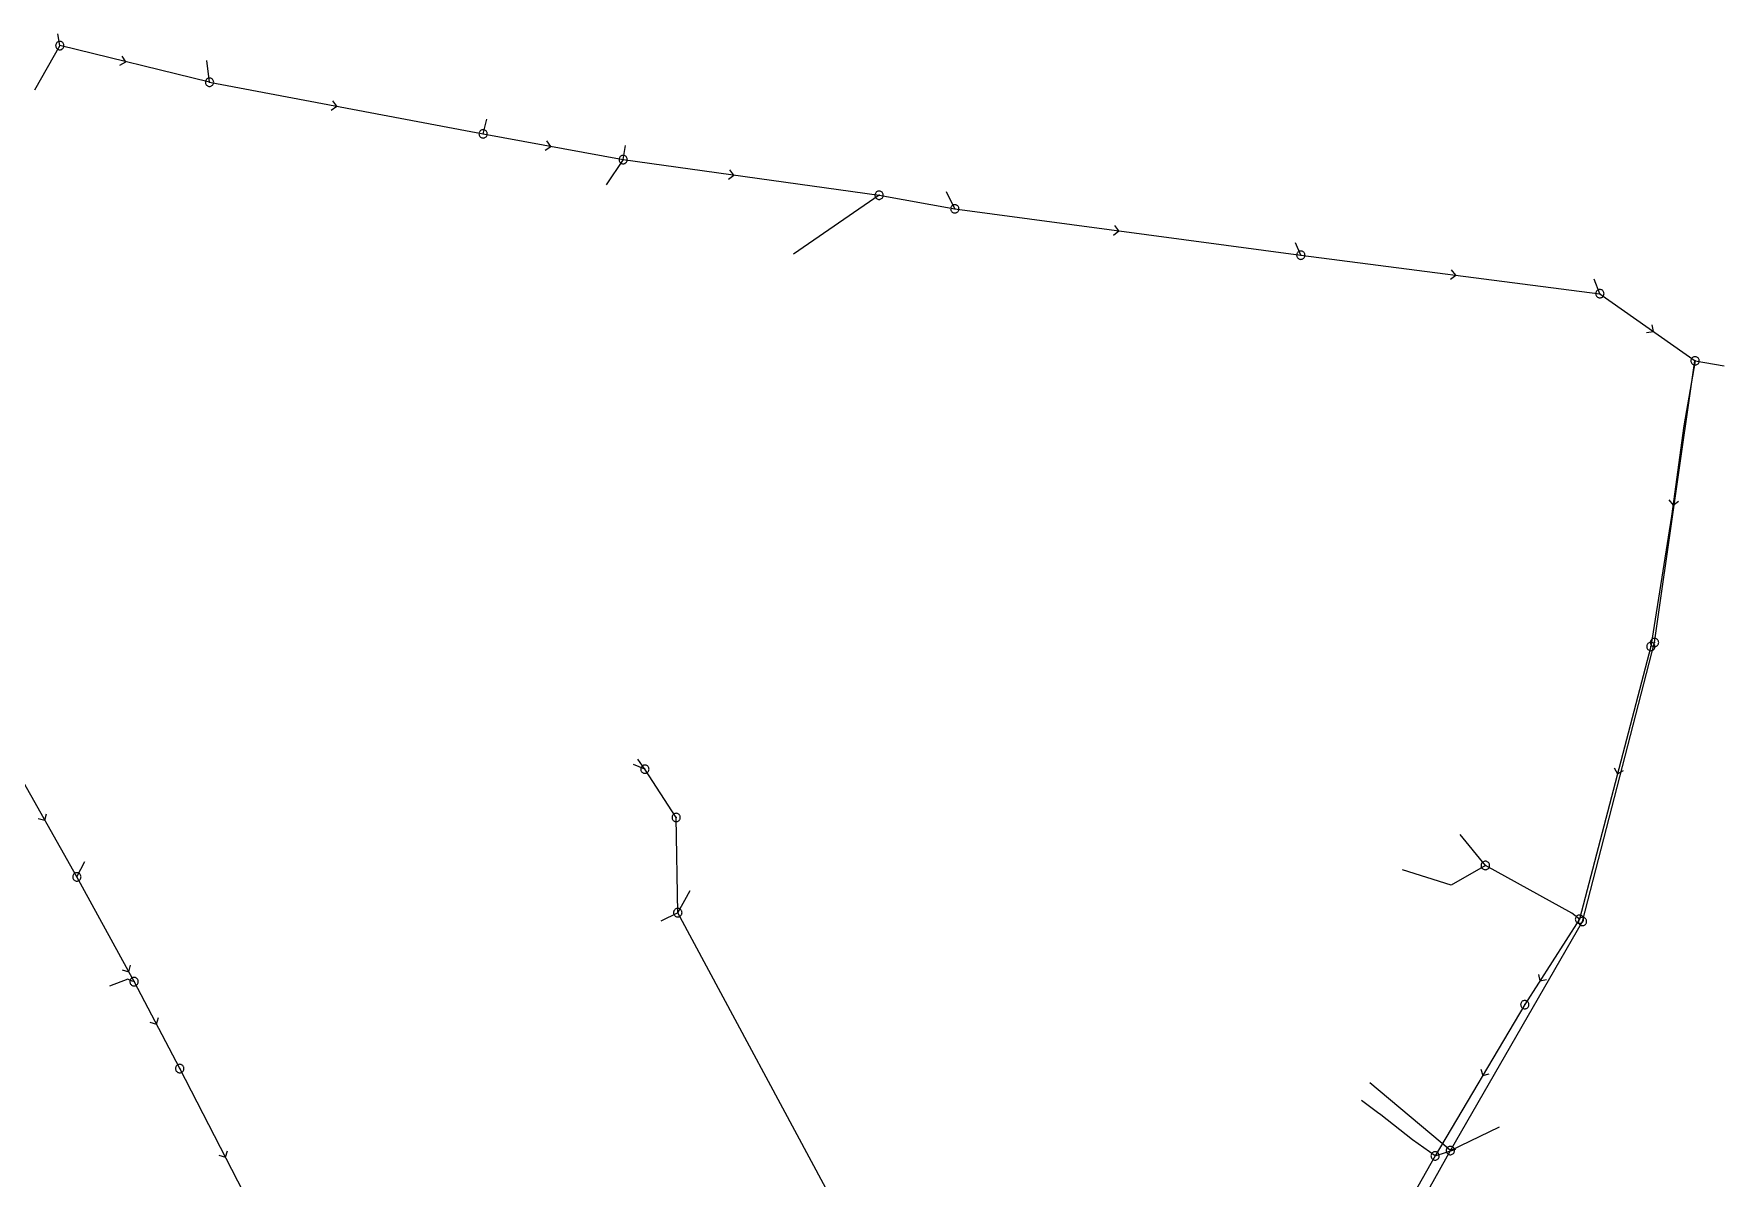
# Model space of a CAD drawing. Header units: metres. Extents: x 25504150 to 25508618, y 6694193 to 6702753.
# Drawn here: x 25505692.6 to 25505879.9, y 6699732.5 to 6699859.3 of the extents above; entities that cross this region are included whole.
import ezdxf

# ---------------------------------------------------------------- set-up
doc = ezdxf.new("R2010")
doc.units = ezdxf.units.M
for name, pattern in [('Sewer_node', [0]), ('Viemariputket', [0]), ('Viemarivarusteet', [0])]:
    doc.linetypes.add(name, pattern=pattern)
for name, color, linetype, lineweight in [('Sewer_node', 7, 'Sewer_node', 0), ('Viemariputket', 7, 'Viemariputket', 0), ('Viemarivarusteet', 7, 'Viemarivarusteet', 0)]:
    doc.layers.add(name, color=color, linetype=linetype, lineweight=lineweight)

msp = doc.modelspace()

# ---------------------------------------------------------------- linework, layer by layer
at = {"layer": 'Sewer_node', "color": 46, "linetype": 'Continuous', "true_color": 0x7f5f00, "flags": 128}
for points, elevation in [([(25505695.91, 6699858), (25505695.9, 6699858.07), (25505695.89, 6699858.14), (25505695.86, 6699858.21), (25505695.82, 6699858.27), (25505695.78, 6699858.33), (25505695.72, 6699858.37), (25505695.66, 6699858.41), (25505695.59, 6699858.44), (25505695.52, 6699858.45), (25505695.45, 6699858.46), (25505695.38, 6699858.45), (25505695.31, 6699858.44), (25505695.24, 6699858.41), (25505695.18, 6699858.37), (25505695.12, 6699858.33), (25505695.08, 6699858.27), (25505695.04, 6699858.21), (25505695.01, 6699858.14), (25505695, 6699858.07), (25505694.99, 6699858), (25505695, 6699857.93), (25505695.01, 6699857.86), (25505695.04, 6699857.79), (25505695.08, 6699857.73), (25505695.12, 6699857.67), (25505695.18, 6699857.63), (25505695.24, 6699857.59), (25505695.31, 6699857.56), (25505695.38, 6699857.55), (25505695.45, 6699857.54), (25505695.52, 6699857.55), (25505695.59, 6699857.56), (25505695.66, 6699857.59), (25505695.72, 6699857.63), (25505695.78, 6699857.67), (25505695.82, 6699857.73), (25505695.86, 6699857.79), (25505695.89, 6699857.86), (25505695.9, 6699857.93)], 56.36), ([(25505712.5, 6699853.94), (25505712.49, 6699854.01), (25505712.48, 6699854.08), (25505712.45, 6699854.15), (25505712.41, 6699854.21), (25505712.37, 6699854.27), (25505712.31, 6699854.31), (25505712.25, 6699854.35), (25505712.18, 6699854.38), (25505712.11, 6699854.39), (25505712.04, 6699854.4), (25505711.97, 6699854.39), (25505711.9, 6699854.38), (25505711.83, 6699854.35), (25505711.77, 6699854.31), (25505711.71, 6699854.27), (25505711.67, 6699854.21), (25505711.63, 6699854.15), (25505711.6, 6699854.08), (25505711.59, 6699854.01), (25505711.58, 6699853.94), (25505711.59, 6699853.87), (25505711.6, 6699853.8), (25505711.63, 6699853.73), (25505711.67, 6699853.67), (25505711.71, 6699853.61), (25505711.77, 6699853.57), (25505711.83, 6699853.53), (25505711.9, 6699853.5), (25505711.97, 6699853.49), (25505712.04, 6699853.48), (25505712.11, 6699853.49), (25505712.18, 6699853.5), (25505712.25, 6699853.53), (25505712.31, 6699853.57), (25505712.37, 6699853.61), (25505712.41, 6699853.67), (25505712.45, 6699853.73), (25505712.48, 6699853.8), (25505712.49, 6699853.87)], 57.12), ([(25505742.81, 6699848.22), (25505742.8, 6699848.29), (25505742.79, 6699848.36), (25505742.76, 6699848.43), (25505742.72, 6699848.49), (25505742.68, 6699848.55), (25505742.62, 6699848.59), (25505742.56, 6699848.63), (25505742.49, 6699848.66), (25505742.42, 6699848.67), (25505742.35, 6699848.68), (25505742.28, 6699848.67), (25505742.21, 6699848.66), (25505742.14, 6699848.63), (25505742.08, 6699848.59), (25505742.02, 6699848.55), (25505741.98, 6699848.49), (25505741.94, 6699848.43), (25505741.91, 6699848.36), (25505741.9, 6699848.29), (25505741.89, 6699848.22), (25505741.9, 6699848.15), (25505741.91, 6699848.08), (25505741.94, 6699848.01), (25505741.98, 6699847.95), (25505742.02, 6699847.89), (25505742.08, 6699847.85), (25505742.14, 6699847.81), (25505742.21, 6699847.78), (25505742.28, 6699847.77), (25505742.35, 6699847.76), (25505742.42, 6699847.77), (25505742.49, 6699847.78), (25505742.56, 6699847.81), (25505742.62, 6699847.85), (25505742.68, 6699847.89), (25505742.72, 6699847.95), (25505742.76, 6699848.01), (25505742.79, 6699848.08), (25505742.8, 6699848.15)], 56.72), ([(25505758.33, 6699845.37), (25505758.32, 6699845.44), (25505758.31, 6699845.51), (25505758.28, 6699845.58), (25505758.24, 6699845.64), (25505758.2, 6699845.7), (25505758.14, 6699845.74), (25505758.08, 6699845.78), (25505758.01, 6699845.81), (25505757.94, 6699845.82), (25505757.87, 6699845.83), (25505757.8, 6699845.82), (25505757.73, 6699845.81), (25505757.66, 6699845.78), (25505757.6, 6699845.74), (25505757.54, 6699845.7), (25505757.5, 6699845.64), (25505757.46, 6699845.58), (25505757.43, 6699845.51), (25505757.42, 6699845.44), (25505757.41, 6699845.37), (25505757.42, 6699845.3), (25505757.43, 6699845.23), (25505757.46, 6699845.16), (25505757.5, 6699845.1), (25505757.54, 6699845.04), (25505757.6, 6699845), (25505757.66, 6699844.96), (25505757.73, 6699844.93), (25505757.8, 6699844.92), (25505757.87, 6699844.91), (25505757.94, 6699844.92), (25505758.01, 6699844.93), (25505758.08, 6699844.96), (25505758.14, 6699845), (25505758.2, 6699845.04), (25505758.24, 6699845.1), (25505758.28, 6699845.16), (25505758.31, 6699845.23), (25505758.32, 6699845.3)], 56.1), ([(25505786.68, 6699841.42), (25505786.67, 6699841.49), (25505786.66, 6699841.56), (25505786.63, 6699841.63), (25505786.59, 6699841.69), (25505786.55, 6699841.75), (25505786.49, 6699841.79), (25505786.43, 6699841.83), (25505786.36, 6699841.86), (25505786.29, 6699841.87), (25505786.22, 6699841.88), (25505786.15, 6699841.87), (25505786.08, 6699841.86), (25505786.01, 6699841.83), (25505785.95, 6699841.79), (25505785.89, 6699841.75), (25505785.85, 6699841.69), (25505785.81, 6699841.63), (25505785.78, 6699841.56), (25505785.77, 6699841.49), (25505785.76, 6699841.42), (25505785.77, 6699841.35), (25505785.78, 6699841.28), (25505785.81, 6699841.21), (25505785.85, 6699841.15), (25505785.89, 6699841.09), (25505785.95, 6699841.05), (25505786.01, 6699841.01), (25505786.08, 6699840.98), (25505786.15, 6699840.97), (25505786.22, 6699840.96), (25505786.29, 6699840.97), (25505786.36, 6699840.98), (25505786.43, 6699841.01), (25505786.49, 6699841.05), (25505786.55, 6699841.09), (25505786.59, 6699841.15), (25505786.63, 6699841.21), (25505786.66, 6699841.28), (25505786.67, 6699841.35)], 55.35), ([(25505795.07, 6699839.92), (25505795.06, 6699839.99), (25505795.05, 6699840.06), (25505795.02, 6699840.13), (25505794.98, 6699840.19), (25505794.94, 6699840.25), (25505794.88, 6699840.29), (25505794.82, 6699840.33), (25505794.75, 6699840.36), (25505794.68, 6699840.37), (25505794.61, 6699840.38), (25505794.54, 6699840.37), (25505794.47, 6699840.36), (25505794.4, 6699840.33), (25505794.34, 6699840.29), (25505794.28, 6699840.25), (25505794.24, 6699840.19), (25505794.2, 6699840.13), (25505794.17, 6699840.06), (25505794.16, 6699839.99), (25505794.15, 6699839.92), (25505794.16, 6699839.85), (25505794.17, 6699839.78), (25505794.2, 6699839.71), (25505794.24, 6699839.65), (25505794.28, 6699839.59), (25505794.34, 6699839.55), (25505794.4, 6699839.51), (25505794.47, 6699839.48), (25505794.54, 6699839.47), (25505794.61, 6699839.46), (25505794.68, 6699839.47), (25505794.75, 6699839.48), (25505794.82, 6699839.51), (25505794.88, 6699839.55), (25505794.94, 6699839.59), (25505794.98, 6699839.65), (25505795.02, 6699839.71), (25505795.05, 6699839.78), (25505795.06, 6699839.85)], 55.1), ([(25505833.41, 6699834.78), (25505833.4, 6699834.85), (25505833.39, 6699834.92), (25505833.36, 6699834.99), (25505833.32, 6699835.05), (25505833.28, 6699835.11), (25505833.22, 6699835.15), (25505833.16, 6699835.19), (25505833.09, 6699835.22), (25505833.02, 6699835.23), (25505832.95, 6699835.24), (25505832.88, 6699835.23), (25505832.81, 6699835.22), (25505832.74, 6699835.19), (25505832.68, 6699835.15), (25505832.62, 6699835.11), (25505832.58, 6699835.05), (25505832.54, 6699834.99), (25505832.51, 6699834.92), (25505832.5, 6699834.85), (25505832.49, 6699834.78), (25505832.5, 6699834.71), (25505832.51, 6699834.64), (25505832.54, 6699834.57), (25505832.58, 6699834.51), (25505832.62, 6699834.45), (25505832.68, 6699834.41), (25505832.74, 6699834.37), (25505832.81, 6699834.34), (25505832.88, 6699834.33), (25505832.95, 6699834.32), (25505833.02, 6699834.33), (25505833.09, 6699834.34), (25505833.16, 6699834.37), (25505833.22, 6699834.41), (25505833.28, 6699834.45), (25505833.32, 6699834.51), (25505833.36, 6699834.57), (25505833.39, 6699834.64), (25505833.4, 6699834.71)], 52.96), ([(25505866.55, 6699830.52), (25505866.54, 6699830.59), (25505866.53, 6699830.66), (25505866.5, 6699830.73), (25505866.46, 6699830.79), (25505866.42, 6699830.85), (25505866.36, 6699830.89), (25505866.3, 6699830.93), (25505866.23, 6699830.96), (25505866.16, 6699830.97), (25505866.09, 6699830.98), (25505866.02, 6699830.97), (25505865.95, 6699830.96), (25505865.88, 6699830.93), (25505865.82, 6699830.89), (25505865.76, 6699830.85), (25505865.72, 6699830.79), (25505865.68, 6699830.73), (25505865.65, 6699830.66), (25505865.64, 6699830.59), (25505865.63, 6699830.52), (25505865.64, 6699830.45), (25505865.65, 6699830.38), (25505865.68, 6699830.31), (25505865.72, 6699830.25), (25505865.76, 6699830.19), (25505865.82, 6699830.15), (25505865.88, 6699830.11), (25505865.95, 6699830.08), (25505866.02, 6699830.07), (25505866.09, 6699830.06), (25505866.16, 6699830.07), (25505866.23, 6699830.08), (25505866.3, 6699830.11), (25505866.36, 6699830.15), (25505866.42, 6699830.19), (25505866.46, 6699830.25), (25505866.5, 6699830.31), (25505866.53, 6699830.38), (25505866.54, 6699830.45)], 100), ([(25505877.09, 6699823.07), (25505877.08, 6699823.14), (25505877.07, 6699823.21), (25505877.04, 6699823.28), (25505877, 6699823.34), (25505876.96, 6699823.4), (25505876.9, 6699823.44), (25505876.84, 6699823.48), (25505876.77, 6699823.51), (25505876.7, 6699823.52), (25505876.63, 6699823.53), (25505876.56, 6699823.52), (25505876.49, 6699823.51), (25505876.42, 6699823.48), (25505876.36, 6699823.44), (25505876.3, 6699823.4), (25505876.26, 6699823.34), (25505876.22, 6699823.28), (25505876.19, 6699823.21), (25505876.18, 6699823.14), (25505876.17, 6699823.07), (25505876.18, 6699823), (25505876.19, 6699822.93), (25505876.22, 6699822.86), (25505876.26, 6699822.8), (25505876.3, 6699822.74), (25505876.36, 6699822.7), (25505876.42, 6699822.66), (25505876.49, 6699822.63), (25505876.56, 6699822.62), (25505876.63, 6699822.61), (25505876.7, 6699822.62), (25505876.77, 6699822.63), (25505876.84, 6699822.66), (25505876.9, 6699822.7), (25505876.96, 6699822.74), (25505877, 6699822.8), (25505877.04, 6699822.86), (25505877.07, 6699822.93), (25505877.08, 6699823)], 50.17), ([(25505872.2, 6699791.42), (25505872.19, 6699791.49), (25505872.18, 6699791.56), (25505872.15, 6699791.63), (25505872.11, 6699791.69), (25505872.07, 6699791.75), (25505872.01, 6699791.79), (25505871.95, 6699791.83), (25505871.88, 6699791.86), (25505871.81, 6699791.87), (25505871.74, 6699791.88), (25505871.67, 6699791.87), (25505871.6, 6699791.86), (25505871.53, 6699791.83), (25505871.47, 6699791.79), (25505871.41, 6699791.75), (25505871.37, 6699791.69), (25505871.33, 6699791.63), (25505871.3, 6699791.56), (25505871.29, 6699791.49), (25505871.28, 6699791.42), (25505871.29, 6699791.35), (25505871.3, 6699791.28), (25505871.33, 6699791.21), (25505871.37, 6699791.15), (25505871.41, 6699791.09), (25505871.47, 6699791.05), (25505871.53, 6699791.01), (25505871.6, 6699790.98), (25505871.67, 6699790.97), (25505871.74, 6699790.96), (25505871.81, 6699790.97), (25505871.88, 6699790.98), (25505871.95, 6699791.01), (25505872.01, 6699791.05), (25505872.07, 6699791.09), (25505872.11, 6699791.15), (25505872.15, 6699791.21), (25505872.18, 6699791.28), (25505872.19, 6699791.35)], 100), ([(25505760.74, 6699777.84), (25505760.73, 6699777.91), (25505760.72, 6699777.98), (25505760.69, 6699778.05), (25505760.65, 6699778.11), (25505760.61, 6699778.17), (25505760.55, 6699778.21), (25505760.49, 6699778.25), (25505760.42, 6699778.28), (25505760.35, 6699778.29), (25505760.28, 6699778.3), (25505760.21, 6699778.29), (25505760.14, 6699778.28), (25505760.07, 6699778.25), (25505760.01, 6699778.21), (25505759.95, 6699778.17), (25505759.91, 6699778.11), (25505759.87, 6699778.05), (25505759.84, 6699777.98), (25505759.83, 6699777.91), (25505759.82, 6699777.84), (25505759.83, 6699777.77), (25505759.84, 6699777.7), (25505759.87, 6699777.63), (25505759.91, 6699777.57), (25505759.95, 6699777.51), (25505760.01, 6699777.47), (25505760.07, 6699777.43), (25505760.14, 6699777.4), (25505760.21, 6699777.39), (25505760.28, 6699777.38), (25505760.35, 6699777.39), (25505760.42, 6699777.4), (25505760.49, 6699777.43), (25505760.55, 6699777.47), (25505760.61, 6699777.51), (25505760.65, 6699777.57), (25505760.69, 6699777.63), (25505760.72, 6699777.7), (25505760.73, 6699777.77)], 51.6), ([(25505764.2, 6699772.49), (25505764.19, 6699772.56), (25505764.18, 6699772.63), (25505764.15, 6699772.7), (25505764.11, 6699772.76), (25505764.07, 6699772.82), (25505764.01, 6699772.86), (25505763.95, 6699772.9), (25505763.88, 6699772.93), (25505763.81, 6699772.94), (25505763.74, 6699772.95), (25505763.67, 6699772.94), (25505763.6, 6699772.93), (25505763.53, 6699772.9), (25505763.47, 6699772.86), (25505763.41, 6699772.82), (25505763.37, 6699772.76), (25505763.33, 6699772.7), (25505763.3, 6699772.63), (25505763.29, 6699772.56), (25505763.28, 6699772.49), (25505763.29, 6699772.42), (25505763.3, 6699772.35), (25505763.33, 6699772.28), (25505763.37, 6699772.22), (25505763.41, 6699772.16), (25505763.47, 6699772.12), (25505763.53, 6699772.08), (25505763.6, 6699772.05), (25505763.67, 6699772.04), (25505763.74, 6699772.03), (25505763.81, 6699772.04), (25505763.88, 6699772.05), (25505763.95, 6699772.08), (25505764.01, 6699772.12), (25505764.07, 6699772.16), (25505764.11, 6699772.22), (25505764.15, 6699772.28), (25505764.18, 6699772.35), (25505764.19, 6699772.42)], 51.36), ([(25505697.8, 6699765.9), (25505697.79, 6699765.97), (25505697.78, 6699766.04), (25505697.75, 6699766.11), (25505697.71, 6699766.17), (25505697.67, 6699766.23), (25505697.61, 6699766.27), (25505697.55, 6699766.31), (25505697.48, 6699766.34), (25505697.41, 6699766.35), (25505697.34, 6699766.36), (25505697.27, 6699766.35), (25505697.2, 6699766.34), (25505697.13, 6699766.31), (25505697.07, 6699766.27), (25505697.01, 6699766.23), (25505696.97, 6699766.17), (25505696.93, 6699766.11), (25505696.9, 6699766.04), (25505696.89, 6699765.97), (25505696.88, 6699765.9), (25505696.89, 6699765.83), (25505696.9, 6699765.76), (25505696.93, 6699765.69), (25505696.97, 6699765.63), (25505697.01, 6699765.57), (25505697.07, 6699765.53), (25505697.13, 6699765.49), (25505697.2, 6699765.46), (25505697.27, 6699765.45), (25505697.34, 6699765.44), (25505697.41, 6699765.45), (25505697.48, 6699765.46), (25505697.55, 6699765.49), (25505697.61, 6699765.53), (25505697.67, 6699765.57), (25505697.71, 6699765.63), (25505697.75, 6699765.69), (25505697.78, 6699765.76), (25505697.79, 6699765.83)], 54.22), ([(25505853.87, 6699767.17), (25505853.86, 6699767.24), (25505853.85, 6699767.32), (25505853.82, 6699767.38), (25505853.78, 6699767.45), (25505853.73, 6699767.5), (25505853.68, 6699767.55), (25505853.61, 6699767.59), (25505853.55, 6699767.62), (25505853.47, 6699767.63), (25505853.4, 6699767.64), (25505853.33, 6699767.63), (25505853.25, 6699767.62), (25505853.19, 6699767.59), (25505853.12, 6699767.55), (25505853.07, 6699767.5), (25505853.02, 6699767.45), (25505852.98, 6699767.38), (25505852.95, 6699767.32), (25505852.94, 6699767.24), (25505852.93, 6699767.17), (25505852.94, 6699767.1), (25505852.95, 6699767.02), (25505852.98, 6699766.96), (25505853.02, 6699766.89), (25505853.07, 6699766.84), (25505853.12, 6699766.79), (25505853.19, 6699766.75), (25505853.25, 6699766.72), (25505853.33, 6699766.71), (25505853.4, 6699766.7), (25505853.47, 6699766.71), (25505853.55, 6699766.72), (25505853.61, 6699766.75), (25505853.68, 6699766.79), (25505853.73, 6699766.84), (25505853.78, 6699766.89), (25505853.82, 6699766.96), (25505853.85, 6699767.02), (25505853.86, 6699767.1)], 48.69), ([(25505764.39, 6699761.94), (25505764.38, 6699762.01), (25505764.37, 6699762.09), (25505764.34, 6699762.15), (25505764.3, 6699762.22), (25505764.25, 6699762.27), (25505764.2, 6699762.32), (25505764.13, 6699762.36), (25505764.07, 6699762.39), (25505763.99, 6699762.4), (25505763.92, 6699762.41), (25505763.85, 6699762.4), (25505763.77, 6699762.39), (25505763.71, 6699762.36), (25505763.64, 6699762.32), (25505763.59, 6699762.27), (25505763.54, 6699762.22), (25505763.5, 6699762.15), (25505763.47, 6699762.09), (25505763.46, 6699762.01), (25505763.45, 6699761.94), (25505763.46, 6699761.87), (25505763.47, 6699761.79), (25505763.5, 6699761.73), (25505763.54, 6699761.66), (25505763.59, 6699761.61), (25505763.64, 6699761.56), (25505763.71, 6699761.52), (25505763.77, 6699761.49), (25505763.85, 6699761.48), (25505763.92, 6699761.47), (25505763.99, 6699761.48), (25505764.07, 6699761.49), (25505764.13, 6699761.52), (25505764.2, 6699761.56), (25505764.25, 6699761.61), (25505764.3, 6699761.66), (25505764.34, 6699761.73), (25505764.37, 6699761.79), (25505764.38, 6699761.87)], 51.03), ([(25505864.28, 6699761.21), (25505864.27, 6699761.28), (25505864.26, 6699761.35), (25505864.23, 6699761.42), (25505864.19, 6699761.48), (25505864.15, 6699761.54), (25505864.09, 6699761.58), (25505864.03, 6699761.62), (25505863.96, 6699761.65), (25505863.89, 6699761.66), (25505863.82, 6699761.67), (25505863.75, 6699761.66), (25505863.68, 6699761.65), (25505863.61, 6699761.62), (25505863.55, 6699761.58), (25505863.49, 6699761.54), (25505863.45, 6699761.48), (25505863.41, 6699761.42), (25505863.38, 6699761.35), (25505863.37, 6699761.28), (25505863.36, 6699761.21), (25505863.37, 6699761.14), (25505863.38, 6699761.07), (25505863.41, 6699761), (25505863.45, 6699760.94), (25505863.49, 6699760.88), (25505863.55, 6699760.84), (25505863.61, 6699760.8), (25505863.68, 6699760.77), (25505863.75, 6699760.76), (25505863.82, 6699760.75), (25505863.89, 6699760.76), (25505863.96, 6699760.77), (25505864.03, 6699760.8), (25505864.09, 6699760.84), (25505864.15, 6699760.88), (25505864.19, 6699760.94), (25505864.23, 6699761), (25505864.26, 6699761.07), (25505864.27, 6699761.14)], 100), ([(25505704.15, 6699754.3), (25505704.14, 6699754.37), (25505704.13, 6699754.45), (25505704.1, 6699754.51), (25505704.06, 6699754.58), (25505704.01, 6699754.63), (25505703.96, 6699754.68), (25505703.89, 6699754.72), (25505703.83, 6699754.75), (25505703.75, 6699754.76), (25505703.68, 6699754.77), (25505703.61, 6699754.76), (25505703.53, 6699754.75), (25505703.47, 6699754.72), (25505703.4, 6699754.68), (25505703.35, 6699754.63), (25505703.3, 6699754.58), (25505703.26, 6699754.51), (25505703.23, 6699754.45), (25505703.22, 6699754.37), (25505703.21, 6699754.3), (25505703.22, 6699754.23), (25505703.23, 6699754.15), (25505703.26, 6699754.09), (25505703.3, 6699754.02), (25505703.35, 6699753.97), (25505703.4, 6699753.92), (25505703.47, 6699753.88), (25505703.53, 6699753.85), (25505703.61, 6699753.84), (25505703.68, 6699753.83), (25505703.75, 6699753.84), (25505703.83, 6699753.85), (25505703.89, 6699753.88), (25505703.96, 6699753.92), (25505704.01, 6699753.97), (25505704.06, 6699754.02), (25505704.1, 6699754.09), (25505704.13, 6699754.15), (25505704.14, 6699754.23)], 53.63), ([(25505858.22, 6699751.75), (25505858.21, 6699751.82), (25505858.2, 6699751.89), (25505858.17, 6699751.96), (25505858.13, 6699752.02), (25505858.09, 6699752.08), (25505858.03, 6699752.12), (25505857.97, 6699752.16), (25505857.9, 6699752.19), (25505857.83, 6699752.2), (25505857.76, 6699752.21), (25505857.69, 6699752.2), (25505857.62, 6699752.19), (25505857.55, 6699752.16), (25505857.49, 6699752.12), (25505857.43, 6699752.08), (25505857.39, 6699752.02), (25505857.35, 6699751.96), (25505857.32, 6699751.89), (25505857.31, 6699751.82), (25505857.3, 6699751.75), (25505857.31, 6699751.68), (25505857.32, 6699751.61), (25505857.35, 6699751.54), (25505857.39, 6699751.48), (25505857.43, 6699751.42), (25505857.49, 6699751.38), (25505857.55, 6699751.34), (25505857.62, 6699751.31), (25505857.69, 6699751.3), (25505857.76, 6699751.29), (25505857.83, 6699751.3), (25505857.9, 6699751.31), (25505857.97, 6699751.34), (25505858.03, 6699751.38), (25505858.09, 6699751.42), (25505858.13, 6699751.48), (25505858.17, 6699751.54), (25505858.2, 6699751.61), (25505858.21, 6699751.68)], 100), ([(25505709.21, 6699744.67), (25505709.2, 6699744.74), (25505709.19, 6699744.82), (25505709.16, 6699744.88), (25505709.12, 6699744.95), (25505709.07, 6699745), (25505709.02, 6699745.05), (25505708.95, 6699745.09), (25505708.89, 6699745.12), (25505708.81, 6699745.13), (25505708.74, 6699745.14), (25505708.67, 6699745.13), (25505708.59, 6699745.12), (25505708.53, 6699745.09), (25505708.46, 6699745.05), (25505708.41, 6699745), (25505708.36, 6699744.95), (25505708.32, 6699744.88), (25505708.29, 6699744.82), (25505708.28, 6699744.74), (25505708.27, 6699744.67), (25505708.28, 6699744.6), (25505708.29, 6699744.52), (25505708.32, 6699744.46), (25505708.36, 6699744.39), (25505708.41, 6699744.34), (25505708.46, 6699744.29), (25505708.53, 6699744.25), (25505708.59, 6699744.22), (25505708.67, 6699744.21), (25505708.74, 6699744.2), (25505708.81, 6699744.21), (25505708.89, 6699744.22), (25505708.95, 6699744.25), (25505709.02, 6699744.29), (25505709.07, 6699744.34), (25505709.12, 6699744.39), (25505709.16, 6699744.46), (25505709.19, 6699744.52), (25505709.2, 6699744.6)], 53.18), ([(25505848.29, 6699734.99), (25505848.28, 6699735.06), (25505848.27, 6699735.13), (25505848.24, 6699735.2), (25505848.2, 6699735.26), (25505848.16, 6699735.32), (25505848.1, 6699735.36), (25505848.04, 6699735.4), (25505847.97, 6699735.43), (25505847.9, 6699735.44), (25505847.83, 6699735.45), (25505847.76, 6699735.44), (25505847.69, 6699735.43), (25505847.62, 6699735.4), (25505847.56, 6699735.36), (25505847.5, 6699735.32), (25505847.46, 6699735.26), (25505847.42, 6699735.2), (25505847.39, 6699735.13), (25505847.38, 6699735.06), (25505847.37, 6699734.99), (25505847.38, 6699734.92), (25505847.39, 6699734.85), (25505847.42, 6699734.78), (25505847.46, 6699734.72), (25505847.5, 6699734.66), (25505847.56, 6699734.62), (25505847.62, 6699734.58), (25505847.69, 6699734.55), (25505847.76, 6699734.54), (25505847.83, 6699734.53), (25505847.9, 6699734.54), (25505847.97, 6699734.55), (25505848.04, 6699734.58), (25505848.1, 6699734.62), (25505848.16, 6699734.66), (25505848.2, 6699734.72), (25505848.24, 6699734.78), (25505848.27, 6699734.85), (25505848.28, 6699734.92)], 47.41)]:
    msp.add_lwpolyline(points, close=True, dxfattribs=dict(at, elevation=elevation))
for points in [[(25505702.11, 6699855.82), (25505702.75, 6699856.22), (25505702.36, 6699856.85)], [(25505725.51, 6699850.85), (25505726.13, 6699851.28), (25505725.71, 6699851.89)], [(25505749.23, 6699846.41), (25505749.84, 6699846.84), (25505749.42, 6699847.45)], [(25505769.54, 6699843.2), (25505770.13, 6699843.66), (25505769.68, 6699844.25)], [(25505812.21, 6699837.02), (25505812.8, 6699837.48), (25505812.35, 6699838.07)], [(25505849.53, 6699832.11), (25505850.12, 6699832.57), (25505849.66, 6699833.16)], [(25505871.27, 6699826.2), (25505872.01, 6699826.34), (25505871.88, 6699827.07)], [(25505873.72, 6699807.69), (25505874.19, 6699807.1), (25505874.78, 6699807.55)], [(25505867.66, 6699777.97), (25505868.05, 6699777.33), (25505868.69, 6699777.71)], [(25505693.06, 6699772.39), (25505693.79, 6699772.2), (25505693.99, 6699772.91)], [(25505702.36, 6699755.6), (25505703.09, 6699755.39), (25505703.29, 6699756.11)], [(25505859.28, 6699755.11), (25505859.44, 6699754.38), (25505860.17, 6699754.54)], [(25505705.44, 6699749.81), (25505706.15, 6699749.6), (25505706.37, 6699750.31)], [(25505852.91, 6699744.62), (25505853.11, 6699743.9), (25505853.83, 6699744.08)], [(25505713.08, 6699735.08), (25505713.8, 6699734.86), (25505714.03, 6699735.56)]]:
    msp.add_lwpolyline(points, dxfattribs=at)
at = {"layer": 'Sewer_node', "color": 252, "linetype": 'Continuous', "lineweight": 9, "true_color": 0x848484, "flags": 128}
for points, elevation in [([(25505872.6, 6699791.87), (25505872.59, 6699791.94), (25505872.58, 6699792.01), (25505872.55, 6699792.08), (25505872.51, 6699792.14), (25505872.47, 6699792.2), (25505872.41, 6699792.24), (25505872.35, 6699792.28), (25505872.28, 6699792.31), (25505872.21, 6699792.32), (25505872.14, 6699792.33), (25505872.07, 6699792.32), (25505872, 6699792.31), (25505871.93, 6699792.28), (25505871.87, 6699792.24), (25505871.81, 6699792.2), (25505871.77, 6699792.14), (25505871.73, 6699792.08), (25505871.7, 6699792.01), (25505871.69, 6699791.94), (25505871.68, 6699791.87), (25505871.69, 6699791.8), (25505871.7, 6699791.73), (25505871.73, 6699791.66), (25505871.77, 6699791.6), (25505871.81, 6699791.54), (25505871.87, 6699791.5), (25505871.93, 6699791.46), (25505872, 6699791.43), (25505872.07, 6699791.42), (25505872.14, 6699791.41), (25505872.21, 6699791.42), (25505872.28, 6699791.43), (25505872.35, 6699791.46), (25505872.41, 6699791.5), (25505872.47, 6699791.54), (25505872.51, 6699791.6), (25505872.55, 6699791.66), (25505872.58, 6699791.73), (25505872.59, 6699791.8)], 49.28), ([(25505864.62, 6699760.97), (25505864.61, 6699761.04), (25505864.6, 6699761.11), (25505864.57, 6699761.18), (25505864.53, 6699761.24), (25505864.49, 6699761.3), (25505864.43, 6699761.34), (25505864.37, 6699761.38), (25505864.3, 6699761.41), (25505864.23, 6699761.42), (25505864.16, 6699761.43), (25505864.09, 6699761.42), (25505864.02, 6699761.41), (25505863.95, 6699761.38), (25505863.89, 6699761.34), (25505863.83, 6699761.3), (25505863.79, 6699761.24), (25505863.75, 6699761.18), (25505863.72, 6699761.11), (25505863.71, 6699761.04), (25505863.7, 6699760.97), (25505863.71, 6699760.9), (25505863.72, 6699760.83), (25505863.75, 6699760.76), (25505863.79, 6699760.7), (25505863.83, 6699760.64), (25505863.89, 6699760.6), (25505863.95, 6699760.56), (25505864.02, 6699760.53), (25505864.09, 6699760.52), (25505864.16, 6699760.51), (25505864.23, 6699760.52), (25505864.3, 6699760.53), (25505864.37, 6699760.56), (25505864.43, 6699760.6), (25505864.49, 6699760.64), (25505864.53, 6699760.7), (25505864.57, 6699760.76), (25505864.6, 6699760.83), (25505864.61, 6699760.9)], 48.25), ([(25505849.98, 6699735.58), (25505849.97, 6699735.65), (25505849.96, 6699735.72), (25505849.93, 6699735.79), (25505849.89, 6699735.85), (25505849.85, 6699735.91), (25505849.79, 6699735.95), (25505849.73, 6699735.99), (25505849.66, 6699736.02), (25505849.59, 6699736.03), (25505849.52, 6699736.04), (25505849.45, 6699736.03), (25505849.38, 6699736.02), (25505849.31, 6699735.99), (25505849.25, 6699735.95), (25505849.19, 6699735.91), (25505849.15, 6699735.85), (25505849.11, 6699735.79), (25505849.08, 6699735.72), (25505849.07, 6699735.65), (25505849.06, 6699735.58), (25505849.07, 6699735.51), (25505849.08, 6699735.44), (25505849.11, 6699735.37), (25505849.15, 6699735.31), (25505849.19, 6699735.25), (25505849.25, 6699735.21), (25505849.31, 6699735.17), (25505849.38, 6699735.14), (25505849.45, 6699735.13), (25505849.52, 6699735.12), (25505849.59, 6699735.13), (25505849.66, 6699735.14), (25505849.73, 6699735.17), (25505849.79, 6699735.21), (25505849.85, 6699735.25), (25505849.89, 6699735.31), (25505849.93, 6699735.37), (25505849.96, 6699735.44), (25505849.97, 6699735.51)], 47.37)]:
    msp.add_lwpolyline(points, close=True, dxfattribs=dict(at, elevation=elevation))
at = {"layer": 'Viemariputket', "color": 1, "linetype": 'Continuous', "lineweight": 15}
for p, q in [((25505695.45, 6699858, 54.74), (25505692.64, 6699853.05, 47.64)), ((25505695.45, 6699858, 54.74), (25505695.23, 6699859.31, 55.33)), ((25505712.04, 6699853.94, 54.68), (25505695.45, 6699858, 54.74)), ((25505712.04, 6699853.94, 54.68), (25505711.75, 6699856.37, 55.22)), ((25505712.04, 6699853.94, 54.68), (25505742.35, 6699848.22, 54.44)), ((25505742.35, 6699848.22, 54.82), (25505742.78, 6699849.87, 54.66)), ((25505742.35, 6699848.22, 54.44), (25505757.87, 6699845.37, 54.27)), ((25505757.87, 6699845.37, 54.5), (25505758.11, 6699846.92, 54.54)), ((25505757.87, 6699845.37, 54.39), (25505755.99, 6699842.58, 47.64)), ((25505757.87, 6699845.37, 54.27), (25505786.22, 6699841.42, 53.43)), ((25505786.22, 6699841.42, 53.43), (25505776.73, 6699834.88, 53.7)), ((25505786.22, 6699841.42, 53.43), (25505794.61, 6699839.92, 52.89)), ((25505794.61, 6699839.92, 53.09), (25505793.69, 6699841.81, 53.62)), ((25505794.61, 6699839.92, 52.89), (25505832.95, 6699834.78, 50.34)), ((25505832.95, 6699834.78, 51.22), (25505832.37, 6699836.15, 53.01)), ((25505832.95, 6699834.78, 50.14), (25505866.09, 6699830.52, 47.84)), ((25505866.09, 6699830.52, 47.84), (25505865.44, 6699832.11, 58.31)), ((25505866.09, 6699830.52, 47.84), (25505876.63, 6699823.07, 47.65)), ((25505876.63, 6699823.07, 47.72), (25505879.86, 6699822.51, 47.68)), ((25505871.74, 6699791.42, 47), (25505863.82, 6699761.21, 46.14)), ((25505697.34, 6699765.9, 52.48), (25505690.42, 6699778.17, 52.87)), ((25505760.28, 6699777.84), (25505759.02, 6699778.34)), ((25505760.28, 6699777.84), (25505759.48, 6699778.93)), ((25505763.74, 6699772.49), (25505760.28, 6699777.84)), ((25505763.92, 6699761.94), (25505763.74, 6699772.49)), ((25505853.4, 6699767.17, 47.36), (25505850.61, 6699770.61, 47.61)), ((25505697.34, 6699765.9, 52.45), (25505698.21, 6699767.6, 44.79)), ((25505703.68, 6699754.3, 52.08), (25505697.34, 6699765.9, 52.46)), ((25505763.92, 6699761.94), (25505765.31, 6699764.39)), ((25505763.92, 6699761.94), (25505762.05, 6699760.99)), ((25505783.66, 6699725.23, 46.95), (25505763.92, 6699761.94, 49.31)), ((25505863.82, 6699761.21, 46.15), (25505857.76, 6699751.75, 45.89)), ((25505708.74, 6699744.67, 51.57), (25505703.68, 6699754.3, 52.11)), ((25505857.76, 6699751.75, 44.85), (25505847.83, 6699734.99, 44.45)), ((25505720.12, 6699722.6, 50), (25505708.74, 6699744.67, 51.55)), ((25505847.83, 6699734.99, 44.43), (25505842.22, 6699725.06, 43.97)), ((25505847.83, 6699734.99, 44.66), (25505850.14, 6699735.74, 44.67))]:
    msp.add_line(p, q, dxfattribs=at)
at = {"layer": 'Viemariputket', "color": 251, "linetype": 'Continuous', "lineweight": 15, "true_color": 0x595959}
for p, q in [((25505872.14, 6699791.87, 47.05), (25505876.6, 6699823.09, 47.61)), ((25505864.16, 6699760.97, 46.19), (25505872.14, 6699791.87, 47.05)), ((25505849.52, 6699735.58, 44.36), (25505864.16, 6699760.97, 45.13)), ((25505849.52, 6699735.58, 45.38), (25505840.6, 6699743.08, -1594.46)), ((25505849.52, 6699735.58, 44.7), (25505854.96, 6699738.2, -1594.46)), ((25505835.78, 6699711.05, 43.51), (25505849.52, 6699735.58, 44.32))]:
    msp.add_line(p, q, dxfattribs=at)
at = {"layer": 'Viemariputket', "color": 1, "linetype": 'Continuous', "lineweight": 15}
for points in [[(25505876.63, 6699823.07, 47.61), (25505875.38, 6699815.89, 47.45), (25505874.02, 6699805.88, 47.29), (25505871.74, 6699791.42, 47)], [(25505853.4, 6699767.17, 47.05), (25505849.62, 6699764.98, 0), (25505844.2, 6699766.68, 0)], [(25505863.82, 6699761.21, 46.53), (25505862.97, 6699761.88, 48.41), (25505853.4, 6699767.17, 46.83)], [(25505703.68, 6699754.3, 52.07), (25505703.48, 6699754.37, 0), (25505703, 6699754.58, 52.15), (25505700.97, 6699753.81, 44.79)], [(25505847.83, 6699734.99, 45.49), (25505845.32, 6699736.76, 45.26), (25505841.83, 6699739.55, 45.62), (25505841.46, 6699739.79, 45.65), (25505839.67, 6699741.14, 45.65)]]:
    msp.add_polyline3d(points, dxfattribs=at)
at = {"layer": 'Viemarivarusteet', "color": 1}
for p in [(25505695.45, 6699858, 56.36), (25505712.04, 6699853.94, 57.12), (25505742.35, 6699848.22, 56.72), (25505757.87, 6699845.37, 56.1), (25505786.22, 6699841.42, 55.35), (25505794.61, 6699839.92, 55.1), (25505832.95, 6699834.78, 52.96), (25505866.09, 6699830.52, 100), (25505876.63, 6699823.07, 50.17), (25505871.74, 6699791.42, 100), (25505760.28, 6699777.84, 51.6), (25505763.74, 6699772.49, 51.36), (25505853.4, 6699767.17, 48.69), (25505697.34, 6699765.9, 54.22), (25505763.92, 6699761.94, 51.03), (25505863.82, 6699761.21, 100), (25505703.68, 6699754.3, 53.63), (25505857.76, 6699751.75, 100), (25505708.74, 6699744.67, 53.18), (25505847.83, 6699734.99, 47.41)]:
    msp.add_point(p, dxfattribs=at)
at = {"layer": 'Viemarivarusteet', "color": 30, "true_color": 0xff7f00}
for p in [(25505872.14, 6699791.87, 49.28), (25505864.16, 6699760.97, 48.25), (25505849.52, 6699735.58, 47.37)]:
    msp.add_point(p, dxfattribs=at)

doc.saveas('drawing.dxf')
